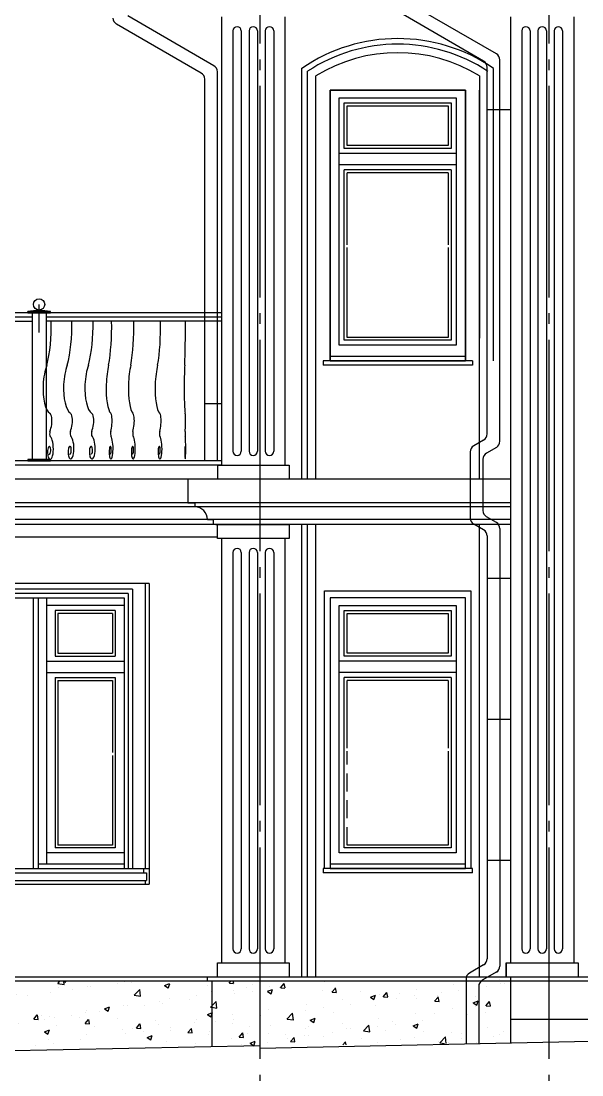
# Model space of a CAD drawing. Extents: x -133165 to 20117, y 15722 to 63536.
# Drawn here: x -127241 to -123260, y 47571 to 55044 of the extents above; entities that cross this region are included whole.
import ezdxf

# ---------------------------------------------------------------- set-up
doc = ezdxf.new("R2010")
doc.units = 0
doc.linetypes.add('GOST2_303_5', pattern=[24, 20, -1.5, 1, -1.5])
doc.linetypes.add('HIDDEN', pattern=[9.525, 6.35, -3.175])
doc.layers.get('0').update_dxf_attribs({"linetype": 'CONTINUOUS'})
for name, color, linetype in [('9', 7, 'CONTINUOUS'), ('AXIS', 7, 'GOST2_303_5'), ('BALUSTRADE', 60, 'CONTINUOUS'), ('DOORS', 32, 'CONTINUOUS'), ('FRIZ', 173, 'CONTINUOUS'), ('WALL', 5, 'CONTINUOUS')]:
    doc.layers.add(name, color=color, linetype=linetype)

# ---------------------------------------------------------------- blocks, each defined once
blk = doc.blocks.new('*X271')
at = {"linetype": 'CONTINUOUS', "ltscale": 10}
for p, q in [((-125762.6, 48221.5), (-125751.5, 48234.8)), ((-125762.1, 48221.5), (-125731.7, 48218.8)), ((-125731.3, 48219.7), (-125734.1, 48234.8)), ((-125594.9, 48215.2), (-125594.9, 48215.2)), ((-125474.7, 48201.2), (-125474.7, 48201.2)), ((-125398.2, 48189.7), (-125373.7, 48218.8)), ((-125366.9, 48187.8), (-125372.8, 48219.7)), ((-125085.4, 48231.8), (-125085.4, 48231.8)), ((-124174.9, 48212.4), (-124174.9, 48212.4)), ((-123938.2, 48200), (-123938.2, 48200)), ((-123838.3, 48217.2), (-123838.3, 48217.2)), ((-123811.1, 48216.8), (-123811.1, 48216.8)), ((-125731.3, 48168.7), (-125731.3, 48168.7)), ((-125725.8, 48147.5), (-125725.8, 48147.5)), ((-125642.9, 48194.3), (-125642.9, 48194.3)), ((-125598.6, 48164.2), (-125598.6, 48164.2)), ((-125491.6, 48164), (-125456, 48177.7)), ((-125491.3, 48163.8), (-125466, 48146.8)), ((-125466, 48146.7), (-125455.7, 48177.4)), ((-125406.2, 48189.5), (-125406.2, 48189.5)), ((-125397.7, 48189.6), (-125367.4, 48186.9)), ((-125371.7, 48182.8), (-125371.7, 48182.8)), ((-125100.5, 48171.4), (-125100.5, 48171.4)), ((-125033.9, 48157.8), (-125009.4, 48187)), ((-125033.4, 48157.7), (-125003, 48155.1)), ((-125002.5, 48155.9), (-125008.4, 48187.8)), ((-124829.4, 48159.9), (-124829.4, 48159.9)), ((-124761.5, 48123.3), (-124726, 48137)), ((-124735.9, 48106), (-124725.6, 48136.7)), ((-124699.6, 48138.5), (-124699.6, 48138.5)), ((-124669.5, 48125.9), (-124645, 48155.1)), ((-124669, 48125.8), (-124638.6, 48123.2)), ((-124638.2, 48124), (-124644.1, 48155.9)), ((-124558.2, 48148.5), (-124558.2, 48148.5)), ((-124451.5, 48132.5), (-124451.5, 48132.5)), ((-124435.7, 48176.6), (-124435.7, 48176.6)), ((-124287, 48137), (-124287, 48137)), ((-124259.1, 48157.8), (-124259.1, 48157.8)), ((-124134.6, 48166.3), (-124134.6, 48166.3)), ((-124015.8, 48125.6), (-124015.8, 48125.6)), ((-125886.9, 48060.3), (-125855.6, 48092.8)), ((-125850.1, 48044.5), (-125855.7, 48092.7)), ((-125217, 48070.2), (-125217, 48070.2)), ((-124956.2, 48106), (-124956.2, 48106)), ((-124899.5, 48073.5), (-124899.5, 48073.5)), ((-124761.2, 48123.1), (-124736, 48106.1)), ((-124727.1, 48064.6), (-124727.1, 48064.6)), ((-124578.6, 48115.7), (-124578.6, 48115.7)), ((-124430.9, 48115.5), (-124430.9, 48115.5)), ((-124305.1, 48094), (-124280.6, 48123.2)), ((-124304.6, 48094), (-124274.3, 48091.3)), ((-124273.8, 48092.2), (-124279.7, 48124)), ((-124031.5, 48082.6), (-123995.9, 48096.3)), ((-124031.2, 48082.5), (-124005.9, 48065.4)), ((-124012.9, 48054.8), (-124012.9, 48054.8)), ((-124005.9, 48065.3), (-123995.6, 48096)), ((-123940.8, 48062.1), (-123916.3, 48091.3)), ((-123940.3, 48062.1), (-123909.9, 48059.4)), ((-123924.5, 48075.8), (-123924.5, 48075.8)), ((-123909.4, 48060.3), (-123915.3, 48092.1)), ((-125886.9, 48050.4), (-125850, 48044.7)), ((-125886.7, 48012.3), (-125882.9, 48013.8)), ((-125886.7, 48001), (-125882.5, 48013.6)), ((-125737.5, 47999.6), (-125737.5, 47999.6)), ((-125539.9, 47989.2), (-125539.9, 47989.2)), ((-125480.9, 48032.1), (-125480.9, 48032.1)), ((-125353.1, 47967.5), (-125313.5, 48008.7)), ((-125307.9, 47960.4), (-125313.5, 48008.6)), ((-125219, 48031.4), (-125219, 48031.4)), ((-125091.9, 48048.2), (-125091.9, 48048.2)), ((-125023.4, 48013.8), (-125023.4, 48013.8)), ((-124441.9, 48007.5), (-124441.9, 48007.5)), ((-124309.1, 48003.9), (-124309.1, 48003.9)), ((-124181.1, 48043.3), (-124181.1, 48043.3)), ((-124071.9, 47999.7), (-124071.9, 47999.7)), ((-123944.7, 48016.4), (-123944.7, 48016.4)), ((-125859.4, 47947.1), (-125859.4, 47947.1)), ((-125741.8, 47934.7), (-125741.8, 47934.7)), ((-125732.3, 47963.9), (-125732.3, 47963.9)), ((-125615.9, 47912.1), (-125615.9, 47912.1)), ((-125470.7, 47923.3), (-125470.7, 47923.3)), ((-125353, 47967.6), (-125307.9, 47960.6)), ((-125319.6, 47962.9), (-125319.6, 47962.9)), ((-125223.2, 47901.1), (-125223.2, 47901.1)), ((-125199.5, 47911.8), (-125199.5, 47911.8)), ((-125188.4, 47959.5), (-125152.8, 47973.1)), ((-125188.1, 47959.3), (-125162.8, 47942.3)), ((-125162.7, 47942.2), (-125152.4, 47972.9)), ((-124962.4, 47936.9), (-124962.4, 47936.9)), ((-124901.7, 47902.2), (-124901.7, 47902.2)), ((-124810.9, 47883.4), (-124771.3, 47924.6)), ((-124765.7, 47876.3), (-124771.3, 47924.6)), ((-124712.3, 47915.4), (-124712.3, 47915.4)), ((-124705.8, 47969.4), (-124705.8, 47969.4)), ((-124605.4, 47953.1), (-124605.4, 47953.1)), ((-124585.1, 47932.1), (-124585.1, 47932.1)), ((-124458.3, 47918.8), (-124422.7, 47932.4)), ((-124458, 47918.6), (-124432.7, 47901.6)), ((-124432.7, 47901.5), (-124422.4, 47932.2)), ((-124392.7, 47957.4), (-124392.7, 47957.4)), ((-123930.7, 47906.7), (-123930.7, 47906.7)), ((-125743.6, 47830.5), (-125743.6, 47830.5)), ((-125692.1, 47839.4), (-125667.6, 47868.6)), ((-125691.6, 47839.4), (-125661.3, 47836.7)), ((-125660.8, 47837.6), (-125666.7, 47869.4)), ((-125634.7, 47866.5), (-125634.7, 47866.5)), ((-125487, 47863), (-125487, 47863)), ((-125363.5, 47855), (-125363.5, 47855)), ((-125352.7, 47831.1), (-125352.7, 47831.1)), ((-125327.7, 47807.5), (-125303.3, 47836.7)), ((-125296.4, 47805.7), (-125302.3, 47837.5)), ((-125225.5, 47847.8), (-125225.5, 47847.8)), ((-125197.9, 47851.4), (-125197.9, 47851.4)), ((-125092.4, 47843.6), (-125092.4, 47843.6)), ((-125033.1, 47873.1), (-125033.1, 47873.1)), ((-124928.3, 47900.3), (-124928.3, 47900.3)), ((-124821.2, 47832.1), (-124821.2, 47832.1)), ((-124810.9, 47883.6), (-124765.7, 47876.5)), ((-124657.1, 47888.9), (-124657.1, 47888.9)), ((-124448.1, 47838.4), (-124448.1, 47838.4)), ((-124385.9, 47877.4), (-124385.9, 47877.4)), ((-124268.7, 47799.3), (-124229.2, 47840.6)), ((-124223.8, 47794.3), (-124229.2, 47840.5)), ((-124187.3, 47874.1), (-124187.3, 47874.1)), ((-124114.7, 47866), (-124114.7, 47866)), ((-123885.9, 47841.4), (-123885.9, 47841.4)), ((-123843.6, 47854.5), (-123843.6, 47854.5)), ((-123818.9, 47877), (-123818.9, 47877)), ((-125673.5, 47788.8), (-125673.5, 47788.8)), ((-125615.2, 47795.6), (-125579.6, 47809.3)), ((-125614.9, 47795.5), (-125589.6, 47778.4)), ((-125589.6, 47778.3), (-125579.3, 47809)), ((-125494.2, 47800.5), (-125494.2, 47800.5)), ((-125327.3, 47807.5), (-125296.9, 47804.8)), ((-124956.5, 47783.8), (-124938.9, 47804.9)), ((-124934, 47784.2), (-124937.9, 47805.7)), ((-124711.9, 47800.3), (-124711.9, 47800.3)), ((-124550, 47820.7), (-124550, 47820.7)), ((-124278.8, 47809.2), (-124278.8, 47809.2)), ((-124268.7, 47799.5), (-124234.7, 47794.2)), ((-124205.5, 47799.3), (-124205.5, 47799.3)), ((-124115.1, 47826.2), (-124115.1, 47826.2)), ((-124078.3, 47816.1), (-124078.3, 47816.1)), ((-124007.6, 47797.7), (-124007.6, 47797.7))]:
    blk.add_line(p, q, dxfattribs=at)
blk = doc.blocks.new('*X272')
at = {"linetype": 'CONTINUOUS', "ltscale": 10}
for p, q in [((-129700.2, 48190.1), (-129675.7, 48219.3)), ((-129668.8, 48188.3), (-129674.7, 48220.1)), ((-129568.7, 48203.6), (-129533.2, 48217.2)), ((-129568.4, 48203.4), (-129543.2, 48186.4)), ((-129543.1, 48186.3), (-129532.8, 48217)), ((-129488.1, 48200.5), (-129488.1, 48200.5)), ((-129098.6, 48214.8), (-129098.6, 48214.8)), ((-128020.1, 48211), (-128020.1, 48211)), ((-127892.9, 48227.7), (-127892.9, 48227.7)), ((-127806.1, 48220.3), (-127806.1, 48220.3)), ((-126979.5, 48219.7), (-126965.1, 48234.8)), ((-126979.5, 48219.9), (-126934.3, 48212.9)), ((-126934.4, 48212.6), (-126936.9, 48234.8)), ((-126936, 48234.8), (-126926.1, 48228.2)), ((-126926.1, 48228.1), (-126923.9, 48234.8)), ((-126553.4, 48221.3), (-126553.4, 48221.3)), ((-126506.4, 48231.5), (-126506.4, 48231.5)), ((-126456.5, 48228.7), (-126456.5, 48228.7)), ((-126221.7, 48204.7), (-126186.1, 48218.3)), ((-126221.4, 48204.5), (-126196.1, 48187.5)), ((-126196, 48187.4), (-126185.7, 48218.1)), ((-126185.3, 48217.2), (-126185.3, 48217.2)), ((-125914.1, 48205.8), (-125914.1, 48205.8)), ((-129741, 48146.5), (-129741, 48146.5)), ((-129699.7, 48190), (-129669.3, 48187.4)), ((-129680.5, 48175.1), (-129680.5, 48175.1)), ((-129619.1, 48144.2), (-129619.1, 48144.2)), ((-129444.8, 48197.4), (-129444.8, 48197.4)), ((-129362.5, 48176.7), (-129362.5, 48176.7)), ((-129335.8, 48158.2), (-129311.3, 48187.4)), ((-129335.3, 48158.1), (-129304.9, 48155.5)), ((-129304.5, 48156.4), (-129310.4, 48188.2)), ((-128971.4, 48126.3), (-128946.9, 48155.5)), ((-128970.9, 48126.3), (-128940.6, 48123.6)), ((-128940.1, 48124.5), (-128946, 48156.3)), ((-128838.7, 48162.9), (-128803.1, 48176.5)), ((-128838.4, 48162.7), (-128813.1, 48145.7)), ((-128813.1, 48145.6), (-128802.8, 48176.3)), ((-128660.5, 48126.6), (-128660.5, 48126.6)), ((-128533.3, 48143.4), (-128533.3, 48143.4)), ((-128340.9, 48168.7), (-128340.9, 48168.7)), ((-128323.6, 48152), (-128323.6, 48152)), ((-128108.6, 48122.2), (-128073.1, 48135.9)), ((-128083, 48104.9), (-128072.7, 48135.6)), ((-128062.7, 48187.8), (-128062.7, 48187.8)), ((-127984.5, 48148.5), (-127984.5, 48148.5)), ((-127688.2, 48199.4), (-127688.2, 48199.4)), ((-127270.2, 48138.7), (-127270.2, 48138.7)), ((-127193.8, 48137), (-127193.8, 48137)), ((-127031, 48157.6), (-127031, 48157.6)), ((-126974, 48189.5), (-126974, 48189.5)), ((-126872.9, 48179.2), (-126872.9, 48179.2)), ((-126767.2, 48195.7), (-126767.2, 48195.7)), ((-126745.8, 48196), (-126745.8, 48196)), ((-126437.4, 48135.7), (-126397.8, 48176.9)), ((-126437.3, 48135.8), (-126392.2, 48128.8)), ((-126392.2, 48128.6), (-126397.8, 48176.8)), ((-125992.1, 48133), (-125992.1, 48133)), ((-125891.2, 48164.3), (-125891.2, 48164.3)), ((-129623, 48061.2), (-129583.4, 48102.5)), ((-129622.9, 48061.4), (-129577.8, 48054.4)), ((-129577.8, 48054.1), (-129583.4, 48102.4)), ((-129538.4, 48095.1), (-129538.4, 48095.1)), ((-129267.2, 48083.7), (-129267.2, 48083.7)), ((-129173.7, 48059.1), (-129173.7, 48059.1)), ((-128996, 48072.2), (-128996, 48072.2)), ((-128981.3, 48084.4), (-128981.3, 48084.4)), ((-128844, 48081.4), (-128844, 48081.4)), ((-128724.8, 48060.8), (-128724.8, 48060.8)), ((-128607.1, 48094.5), (-128582.6, 48123.6)), ((-128606.6, 48094.4), (-128576.2, 48091.7)), ((-128587.4, 48113.9), (-128587.4, 48113.9)), ((-128575.7, 48092.6), (-128581.6, 48124.5)), ((-128280.7, 48097.7), (-128280.7, 48097.7)), ((-128242.7, 48062.6), (-128218.2, 48091.8)), ((-128242.2, 48062.5), (-128211.8, 48059.8)), ((-128211.4, 48060.7), (-128217.2, 48092.6)), ((-128108.3, 48122), (-128083, 48105)), ((-127878.3, 48030.7), (-127853.8, 48059.9)), ((-127847, 48028.9), (-127852.9, 48060.7)), ((-127834.2, 48052.7), (-127834.2, 48052.7)), ((-127812.3, 48051.2), (-127812.3, 48051.2)), ((-127566.5, 48087.8), (-127566.5, 48087.8)), ((-127548.5, 48089.3), (-127548.5, 48089.3)), ((-127513.3, 48094.9), (-127513.3, 48094.9)), ((-127386.2, 48111.6), (-127386.2, 48111.6)), ((-127378.6, 48081.5), (-127343, 48095.2)), ((-127378.3, 48081.4), (-127353, 48064.3)), ((-127352.9, 48064.2), (-127342.6, 48094.9)), ((-127287.6, 48125.1), (-127287.6, 48125.1)), ((-126648.5, 48040.8), (-126612.9, 48054.5)), ((-126622.9, 48023.6), (-126612.6, 48054.3)), ((-126512.5, 48062.3), (-126512.5, 48062.3)), ((-126483.7, 48062.6), (-126483.7, 48062.6)), ((-126366.2, 48063.2), (-126366.2, 48063.2)), ((-126256, 48094.9), (-126256, 48094.9)), ((-126239, 48079.9), (-126239, 48079.9)), ((-126187.4, 48113.5), (-126187.4, 48113.5)), ((-126046.6, 48105.2), (-126046.6, 48105.2)), ((-125895.2, 48051.6), (-125887.4, 48059.8)), ((-125895.2, 48051.7), (-125887.4, 48050.5)), ((-129702.4, 48038.3), (-129702.4, 48038.3)), ((-129621.7, 48000.1), (-129621.7, 48000.1)), ((-129431.3, 48026.9), (-129431.3, 48026.9)), ((-129368.7, 48007.6), (-129368.7, 48007.6)), ((-129300.9, 48042.3), (-129300.9, 48042.3)), ((-129265.5, 47999), (-129229.9, 48012.7)), ((-129265.2, 47998.9), (-129239.9, 47981.8)), ((-129239.9, 47981.8), (-129229.6, 48012.5)), ((-129160.1, 48015.4), (-129160.1, 48015.4)), ((-129104.8, 48045.7), (-129104.8, 48045.7)), ((-129080.8, 47977.1), (-129041.2, 48018.4)), ((-129080.8, 47977.3), (-129035.6, 47970.3)), ((-129035.6, 47970.1), (-129041.3, 48018.3)), ((-128888.9, 48004), (-128888.9, 48004)), ((-128873.2, 47996), (-128873.2, 47996)), ((-128617.7, 47992.5), (-128617.7, 47992.5)), ((-128577, 48046.8), (-128577, 48046.8)), ((-128453.6, 48049.3), (-128453.6, 48049.3)), ((-128346.5, 47981.1), (-128346.5, 47981.1)), ((-128329.7, 47982.9), (-128329.7, 47982.9)), ((-128182.5, 48037.8), (-128182.5, 48037.8)), ((-128159, 47986.1), (-128159, 47986.1)), ((-128153.7, 48010.6), (-128153.7, 48010.6)), ((-128068.9, 48018.7), (-128068.9, 48018.7)), ((-128026.6, 48027.3), (-128026.6, 48027.3)), ((-127911.3, 48026.4), (-127911.3, 48026.4)), ((-127877.8, 48030.6), (-127847.5, 48028)), ((-127862.7, 48037), (-127862.7, 48037)), ((-127640.1, 48014.9), (-127640.1, 48014.9)), ((-127514, 47998.8), (-127489.5, 48028)), ((-127513.5, 47998.7), (-127483.1, 47996.1)), ((-127482.6, 47997), (-127488.5, 48028.8)), ((-127368.9, 48003.5), (-127368.9, 48003.5)), ((-127149.6, 47966.9), (-127125.1, 47996.1)), ((-127118.3, 47965.1), (-127124.1, 47996.9)), ((-127097.7, 47992), (-127097.7, 47992)), ((-127037.2, 47988.5), (-127037.2, 47988.5)), ((-127006.6, 47978.9), (-127006.6, 47978.9)), ((-126879.4, 47995.6), (-126879.4, 47995.6)), ((-126826.6, 47980.6), (-126826.6, 47980.6)), ((-126780, 48011.8), (-126780, 48011.8)), ((-126773.4, 48026.6), (-126773.4, 48026.6)), ((-126687, 48020.9), (-126687, 48020.9)), ((-126648.2, 48040.7), (-126622.9, 48023.6)), ((-125918.4, 48000.2), (-125887.4, 48012.1)), ((-125918.1, 48000), (-125892.9, 47982.9)), ((-125892.8, 47982.9), (-125887.4, 47999.1)), ((-129625.3, 47975), (-129625.3, 47975)), ((-129169.5, 47945.1), (-129169.5, 47945.1)), ((-128850.2, 47912.3), (-128850.2, 47912.3)), ((-128794.1, 47926.3), (-128794.1, 47926.3)), ((-128667, 47943), (-128667, 47943)), ((-128593.6, 47944.8), (-128593.6, 47944.8)), ((-128538.7, 47893.1), (-128499.1, 47934.3)), ((-128535.5, 47958.4), (-128499.9, 47972)), ((-128535.1, 47958.2), (-128509.9, 47941.1)), ((-128509.8, 47941.1), (-128499.5, 47971.8)), ((-128493.5, 47886), (-128499.1, 47934.2)), ((-128474.6, 47968.4), (-128474.6, 47968.4)), ((-128455.3, 47935.3), (-128455.3, 47935.3)), ((-128075.4, 47969.6), (-128075.4, 47969.6)), ((-127805.4, 47917.7), (-127769.8, 47931.3)), ((-127805.1, 47917.5), (-127779.8, 47900.5)), ((-127804.2, 47958.1), (-127804.2, 47958.1)), ((-127779.8, 47900.4), (-127769.5, 47931.1)), ((-127554.6, 47920.2), (-127554.6, 47920.2)), ((-127533, 47946.7), (-127533, 47946.7)), ((-127519.8, 47911.3), (-127519.8, 47911.3)), ((-127372.5, 47910.1), (-127372.5, 47910.1)), ((-127327.4, 47936.6), (-127327.4, 47936.6)), ((-127293.8, 47956), (-127293.8, 47956)), ((-127261.8, 47935.2), (-127261.8, 47935.2)), ((-127149.1, 47966.9), (-127118.7, 47964.2)), ((-127076.2, 47960.9), (-127076.2, 47960.9)), ((-126990.6, 47923.8), (-126990.6, 47923.8)), ((-126785.2, 47935.1), (-126760.7, 47964.2)), ((-126784.7, 47935), (-126754.4, 47932.3)), ((-126753.9, 47933.2), (-126759.8, 47965.1)), ((-126719.4, 47912.3), (-126719.4, 47912.3)), ((-126555.4, 47969.1), (-126555.4, 47969.1)), ((-126420.9, 47903.2), (-126396.4, 47932.4)), ((-126420.4, 47903.1), (-126390, 47900.5)), ((-126389.5, 47901.3), (-126395.4, 47933.2)), ((-126284.2, 47957.6), (-126284.2, 47957.6)), ((-126262.1, 47925.8), (-126262.1, 47925.8)), ((-126180.3, 47904.9), (-126180.3, 47904.9)), ((-126025.2, 47869.5), (-126031, 47901.3)), ((-126013, 47946.2), (-126013, 47946.2)), ((-125998.3, 47963.8), (-125998.3, 47963.8)), ((-129762, 47843.4), (-129762, 47843.4)), ((-129692.3, 47835.2), (-129656.8, 47848.9)), ((-129692, 47835), (-129666.8, 47818)), ((-129666.7, 47817.9), (-129656.4, 47848.6)), ((-129639.4, 47836.9), (-129639.4, 47836.9)), ((-129629.7, 47808), (-129605.2, 47837.2)), ((-129598.4, 47806.1), (-129604.2, 47838)), ((-129465.8, 47894.3), (-129465.8, 47894.3)), ((-129434.5, 47842), (-129434.5, 47842)), ((-129374.9, 47838.5), (-129374.9, 47838.5)), ((-129307.3, 47858.7), (-129307.3, 47858.7)), ((-129115, 47884), (-129115, 47884)), ((-129111, 47876.5), (-129111, 47876.5)), ((-129047.8, 47833.6), (-129047.8, 47833.6)), ((-128751.5, 47884.4), (-128751.5, 47884.4)), ((-128538.6, 47893.2), (-128493.5, 47886.2)), ((-128160.2, 47827), (-128160.2, 47827)), ((-128075.1, 47849.6), (-128075.1, 47849.6)), ((-127996.5, 47809), (-127956.9, 47850.2)), ((-127967.8, 47852.3), (-127967.8, 47852.3)), ((-127951.3, 47801.9), (-127956.9, 47850.1)), ((-127818.5, 47882.1), (-127818.5, 47882.1)), ((-127668.7, 47859.2), (-127668.7, 47859.2)), ((-127647, 47894.5), (-127647, 47894.5)), ((-127075.3, 47877), (-127039.8, 47890.6)), ((-127075, 47876.8), (-127049.8, 47859.8)), ((-127049.7, 47859.7), (-127039.4, 47890.4)), ((-126779.6, 47857.5), (-126779.6, 47857.5)), ((-126518.7, 47893.2), (-126518.7, 47893.2)), ((-126499.8, 47862.8), (-126499.8, 47862.8)), ((-126448.3, 47900.9), (-126448.3, 47900.9)), ((-126372.6, 47879.5), (-126372.6, 47879.5)), ((-126345.3, 47836.3), (-126309.7, 47850)), ((-126345, 47836.1), (-126319.7, 47819.1)), ((-126319.6, 47819), (-126309.3, 47849.7)), ((-126177.1, 47889.4), (-126177.1, 47889.4)), ((-126056.5, 47871.3), (-126032, 47900.5)), ((-126056, 47871.2), (-126025.6, 47868.6)), ((-125912.2, 47861.2), (-125912.2, 47861.2)), ((-125905.9, 47877.9), (-125905.9, 47877.9)), ((-129755.3, 47799.7), (-129755.3, 47799.7)), ((-129631.4, 47805.9), (-129631.4, 47805.9)), ((-129629.2, 47807.9), (-129598.8, 47805.2)), ((-129368.3, 47825.4), (-129368.3, 47825.4)), ((-129344, 47782.7), (-129344, 47782.7)), ((-129265.3, 47776.1), (-129240.8, 47805.3)), ((-129264.8, 47776), (-129234.5, 47773.4)), ((-129234, 47774.3), (-129239.9, 47806.1)), ((-129097.1, 47814), (-129097.1, 47814)), ((-128962.3, 47794.5), (-128926.7, 47808.2)), ((-128962, 47794.3), (-128936.7, 47777.3)), ((-128936.7, 47777.2), (-128926.4, 47807.9)), ((-128901, 47744.2), (-128876.5, 47773.4)), ((-128869.6, 47742.4), (-128875.5, 47774.2)), ((-128825.9, 47802.5), (-128825.9, 47802.5)), ((-128608.2, 47768), (-128608.2, 47768)), ((-128599.8, 47775.7), (-128599.8, 47775.7)), ((-128554.7, 47791.1), (-128554.7, 47791.1)), ((-128335.9, 47813.8), (-128335.9, 47813.8)), ((-128287.4, 47810.2), (-128287.4, 47810.2)), ((-128283.5, 47779.6), (-128283.5, 47779.6)), ((-128261.2, 47757.5), (-128261.2, 47757.5)), ((-128232.2, 47753.8), (-128196.7, 47767.5)), ((-128231.9, 47753.7), (-128206.6, 47736.6)), ((-128206.6, 47736.5), (-128196.3, 47767.2)), ((-128012.4, 47768.2), (-128012.4, 47768.2)), ((-127996.5, 47809.1), (-127951.3, 47802.1)), ((-127965, 47808.3), (-127965, 47808.3)), ((-127741.2, 47756.7), (-127741.2, 47756.7)), ((-127440.4, 47739.4), (-127414.8, 47766.1)), ((-127411.8, 47740), (-127414.8, 47766)), ((-127300, 47786.9), (-127300, 47786.9)), ((-127140.2, 47778.5), (-127140.2, 47778.5)), ((-127043.4, 47819.4), (-127043.4, 47819.4)), ((-127013, 47795.2), (-127013, 47795.2)), ((-126820.6, 47820.6), (-126820.6, 47820.6)), ((-126504.7, 47759.5), (-126504.7, 47759.5)), ((-126208.4, 47810.4), (-126208.4, 47810.4)), ((-126004.5, 47794.7), (-126004.5, 47794.7)), ((-129640.3, 47731.9), (-129640.3, 47731.9)), ((-129117.2, 47707.4), (-129117.2, 47707.4)), ((-128927.8, 47725.9), (-128927.8, 47725.9)), ((-128900.4, 47744.1), (-128870.1, 47741.5)), ((-128856.4, 47743.2), (-128856.4, 47743.2)), ((-128800.6, 47742.7), (-128800.6, 47742.7)), ((-128532.2, 47717.5), (-128512.1, 47741.5)), ((-128506.7, 47718), (-128511.1, 47742.3)), ((-127560.8, 47751.1), (-127560.8, 47751.1)), ((-127470, 47745.2), (-127470, 47745.2))]:
    blk.add_line(p, q, dxfattribs=at)
blk = doc.blocks.new('*X276')
at = {"linetype": 'CONTINUOUS', "ltscale": 10}
blk.add_line((-123843.1, 48244.8), (-123843.1, 48244.8), dxfattribs=at)
blk = doc.blocks.new('A$C5A567AD7')
at = {"layer": 'WALL', "color": 251, "ltscale": 100, "const_width": 10}
blk.add_lwpolyline([(89.3, 0, -0.185604), (4.2, -271.8, 0.164154), (-62.6, -391.3, 0.401799), (62.1, -567.2, -0.487781), (98, -636.6, -0.054114), (64.8, -679.6, 0.566041), (70, -710.3, -0.405124), (126.7, -803.9, -0.498628), (38.7, -842.2, -0.46591), (30.4, -780.5, -0.316922), (68.1, -775.9, -0.956284), (45.2, -817.3)], format="xyb", dxfattribs=at)

msp = doc.modelspace()

# ---------------------------------------------------------------- linework, layer by layer
at = {"ltscale": 10}
for p, q in [((-123867.4, 54812.1), (-124478, 55164.7)), ((-125872.4, 54727.5), (-126483, 55080)), ((-125872.4, 54727.5), (-126483, 55080)), ((-123957.4, 54760.1), (-124558, 55106.9)), ((-125962.4, 54675.5), (-126563, 55022.3)), ((-125962.4, 54675.5), (-126563, 55022.3)), ((-125817.4, 55074.3), (-125817.4, 51894.8)), ((-125367.4, 55074.3), (-125367.4, 51894.8)), ((-123767.4, 55074.3), (-123767.4, 48364.8)), ((-123317.4, 55074.3), (-123317.4, 48364.8)), ((-125737.4, 54974.3), (-125737.4, 51993.8)), ((-125677.4, 54974.3), (-125677.4, 51993.8)), ((-125622.4, 54974.3), (-125622.4, 51993.8)), ((-125562.4, 54974.3), (-125562.4, 51993.8)), ((-125507.4, 54974.3), (-125507.4, 51993.8)), ((-125447.4, 54974.3), (-125447.4, 51993.8)), ((-123687.4, 54974.3), (-123687.4, 48464.8)), ((-123627.4, 54974.3), (-123627.4, 48464.8)), ((-123572.4, 54974.3), (-123572.4, 48464.8)), ((-123512.4, 54974.3), (-123512.4, 48464.8)), ((-123457.4, 54974.3), (-123457.4, 48464.8)), ((-123397.4, 54974.3), (-123397.4, 48464.8)), ((-123932.4, 52116.1), (-123932.4, 54716.8)), ((-123842.4, 52064.2), (-123842.4, 54768.8)), ((-125937.4, 51924.5), (-125937.4, 54632.2)), ((-125847.4, 51924.5), (-125847.4, 54684.2)), ((-123932.4, 54416.5), (-123767.4, 54416.5)), ((-127115.4, 52994.8), (-127192.4, 52984.8)), ((-127032.4, 52984.8), (-127192.4, 52984.8)), ((-127192.4, 52974.8), (-127192.4, 52984.8)), ((-127112.4, 52834.8), (-127112.4, 53034.8)), ((-127032.4, 52984.8), (-127112.4, 52994.8)), ((-127032.4, 52974.8), (-127032.4, 52984.8)), ((-125817.4, 52974.8), (-129452.4, 52974.8)), ((-127162.4, 52944.8), (-128304.4, 52944.8)), ((-127162.4, 52914.8), (-128304.4, 52914.8)), ((-127032.4, 52974.8), (-127192.4, 52974.8)), ((-127162.4, 52974.8), (-127162.4, 51934.5)), ((-127062.4, 52974.8), (-127062.4, 51934.5)), ((-125817.4, 52974.8), (-127062.4, 52974.8)), ((-125817.4, 52944.8), (-127062.4, 52944.8)), ((-125817.4, 52916.2), (-127062.4, 52916.2)), ((-125937.4, 52331.8), (-125817.4, 52331.8)), ((-123957.4, 52072.8), (-124027.4, 52032.4)), ((-123867.4, 52020.9), (-123937.4, 51980.4)), ((-124052.4, 51989.1), (-124052.4, 51520.4)), ((-123962.4, 51937.1), (-123962.4, 51572.4)), ((-125847.4, 51894.8), (-125847.4, 51794.8)), ((-125847.4, 51894.8), (-125337.4, 51894.8)), ((-125337.4, 51894.8), (-125337.4, 51794.8)), ((-126057.4, 51794.8), (-129937.4, 51794.8)), ((-123767.4, 51794.8), (-126057.4, 51794.8)), ((-126057.4, 51794.8), (-126057.4, 51628.8)), ((-125987.4, 51628.8), (-129887.4, 51628.8)), ((-123767.4, 51598.8), (-129887.4, 51598.8)), ((-126057.4, 51628.8), (-126007.4, 51628.8)), ((-126007.4, 51628.8), (-126007.4, 51598.8)), ((-126007.4, 51598.8), (-126007.4, 51598.8)), ((-123767.4, 51628.8), (-125987.4, 51628.8)), ((-123767.4, 51508.8), (-129797.5, 51508.8)), ((-125917.4, 51508.8), (-125877.4, 51508.8)), ((-125877.4, 51508.8), (-125877.4, 51474.8)), ((-123867.4, 51488.7), (-123937.4, 51529.1)), ((-125877.4, 51474.8), (-129757.4, 51474.8)), ((-123767.4, 51474.8), (-125877.4, 51474.8)), ((-125857.4, 51474.8), (-125837.4, 51474.8)), ((-123957.4, 51436.7), (-124027.4, 51477.1)), ((-123842.4, 51445.4), (-123842.4, 48342.7)), ((-125847.4, 51384.8), (-129028.7, 51384.8)), ((-125817.4, 51374.8), (-125817.4, 48364.8)), ((-125367.4, 51374.8), (-125367.4, 48364.8)), ((-123932.4, 51393.4), (-123932.4, 48394.7)), ((-125737.4, 51274.8), (-125737.4, 48464.8)), ((-125677.4, 51274.8), (-125677.4, 48464.8)), ((-125622.4, 51274.8), (-125622.4, 48464.8)), ((-125562.4, 51274.8), (-125562.4, 48464.8)), ((-125507.4, 51274.8), (-125507.4, 48464.8)), ((-125447.4, 51274.8), (-125447.4, 48464.8)), ((-123932.4, 51093.1), (-123767.4, 51093.1)), ((-127155.4, 50954.8), (-127155.4, 49034.8)), ((-127118.7, 50954.8), (-127118.7, 49034.8)), ((-123932.4, 50093.1), (-123767.4, 50093.1)), ((-129081.4, 49034.8), (-126330.4, 49034.8)), ((-129081.4, 49034.8), (-126330.4, 49034.8)), ((-126370.4, 49034.8), (-126370.4, 49004.8)), ((-126330.4, 49034.8), (-126330.4, 48924.8)), ((-124037.4, 49034.8), (-125097.2, 49034.8)), ((-125097.2, 49034.8), (-125097.2, 49004.9)), ((-123932.4, 49093.1), (-123767.4, 49093.1)), ((-129081.4, 49004.8), (-126350.4, 49004.8)), ((-129071.4, 48949.8), (-126350.4, 48949.8)), ((-126360.4, 48949.8), (-126360.4, 48924.8)), ((-126350.4, 49004.8), (-126350.4, 48949.8)), ((-124037.4, 49004.9), (-125097.2, 49004.9)), ((-124097.4, 49004.9), (-125087.4, 49004.9)), ((-129071.4, 48924.8), (-126330.4, 48924.8)), ((-123957.4, 48351.8), (-124057.4, 48293.8)), ((-123797.4, 48364.8), (-123797.4, 48264.8)), ((-123287.4, 48364.8), (-123287.4, 48264.8)), ((-123863.6, 48301.8), (-123967.4, 48241.9)), ((-122717.4, 48264.8), (-132827.4, 48264.8)), ((-122717.4, 48234.8), (-129797.4, 48234.8)), ((-125917.4, 48234.8), (-125917.4, 48264.8)), ((-125887.4, 48234.8), (-125887.4, 47770.5)), ((-124082.4, 48250.5), (-124082.4, 47788.5)), ((-123287.4, 48264.8), (-123797.4, 48264.8)), ((-123767.4, 48264.8), (-123767.4, 47795.2)), ((-123992.4, 48198.6), (-123992.4, 47790.4)), ((-119031.7, 47964.8), (-123767.4, 47964.8)), ((-120249.1, 47964.8), (-123767.4, 47964.8))]:
    msp.add_line(p, q, dxfattribs=at)
for points in [[(-127032.4, 52984.8), (-127192.4, 52984.8), (-127192.4, 52974.8), (-127032.4, 52974.8)], [(-127032.4, 51934.5), (-127192.4, 51934.5), (-127192.4, 51924.5), (-127032.4, 51924.5)], [(-125847.4, 51474.8), (-125337.4, 51474.8), (-125337.4, 51374.8), (-125847.4, 51374.8)], [(-125087.4, 51004.8), (-124047.4, 51004.8), (-124047.4, 49034.8), (-125087.4, 49034.8)], [(-125847.4, 48364.8), (-125337.4, 48364.8), (-125337.4, 48264.8), (-125847.4, 48264.8)], [(-123797.4, 48364.8), (-123287.4, 48364.8), (-123287.4, 48264.8), (-123797.4, 48264.8)]]:
    msp.add_lwpolyline(points, close=True, dxfattribs=at)
msp.add_lwpolyline([(-124037.4, 49004.9), (-124037.4, 49034.8)], dxfattribs=at)
msp.add_circle((-127112.4, 53034.8), 40, dxfattribs=at)
for centre, radius, start, end in [((-126538, 55065.6), 50, 180, 240), ((-125707.4, 54974.3), 30, 0, 180), ((-125592.4, 54974.3), 30, 0, 180), ((-125477.4, 54974.3), 30, 0, 180), ((-123657.4, 54974.3), 30, 0, 180), ((-123542.4, 54974.3), 30, 0, 180), ((-123427.4, 54974.3), 30, 0, 180), ((-123892.4, 54768.8), 50, 0, 60), ((-125897.4, 54684.2), 50, 0, 60), ((-123982.4, 54716.8), 50, 0, 60), ((-125987.4, 54632.2), 50, 0, 60), ((-123982.4, 52116.1), 50, 300, 0), ((-124002.4, 51989.1), 50, 120, 180), ((-123892.4, 52064.2), 50, 300, 0), ((-125707.4, 51993.8), 30, 180, 0), ((-125592.4, 51993.8), 30, 180, 0), ((-125477.4, 51993.8), 30, 180, 0), ((-123912.4, 51937.1), 50, 120, 180), ((-126007.4, 51508.8), 90, 0, 90), ((-123912.4, 51572.4), 50, 180, 240), ((-124002.4, 51520.4), 50, 180, 240), ((-123892.4, 51445.4), 50, 0, 60), ((-123982.4, 51393.4), 50, 0, 60), ((-125707.4, 51274.8), 30, 0, 180), ((-125592.4, 51274.8), 30, 0, 180), ((-125477.4, 51274.8), 30, 0, 180), ((-125707.4, 48464.8), 30, 180, 0), ((-125592.4, 48464.8), 30, 180, 0), ((-125477.4, 48464.8), 30, 180, 0), ((-123657.4, 48464.8), 30, 180, 0), ((-123542.4, 48464.8), 30, 180, 0), ((-123427.4, 48464.8), 30, 180, 0), ((-123982.4, 48394.7), 50, 300, 360), ((-124032.4, 48250.5), 50, 120, 180), ((-123892.4, 48342.7), 50, 300, 360), ((-123942.4, 48198.6), 50, 120, 180)]:
    msp.add_arc(centre, radius, start, end, dxfattribs=at)
at = {"layer": '9', "ltscale": 50}
for p, q in [((-125817.4, 51924.5), (-129677.4, 51924.5)), ((-125817.4, 51894.5), (-129677.4, 51894.5))]:
    msp.add_line(p, q, dxfattribs=at)
at = {"layer": 'AXIS', "color": 147, "ltscale": 75}
for p, q in [((-125542.4, 44084.3), (-125542.4, 59309.6)), ((-123492.4, 44084.3), (-123492.4, 58514.8))]:
    msp.add_line(p, q, dxfattribs=at)
at = {"layer": 'BALUSTRADE', "color": 252, "linetype": 'HIDDEN', "ltscale": 20}
msp.add_lwpolyline([(-124926.4, 49200.9), (-124926.4, 49867.3)], dxfattribs=at)
at = {"layer": 'DOORS', "ltscale": 100}
for p, q in [((-124152.4, 54104.8), (-124982.4, 54104.8)), ((-124188.4, 54140.8), (-124946.4, 54140.8)), ((-124208.4, 54160.8), (-124926.4, 54160.8)), ((-124152.4, 54024.8), (-124982.4, 54024.8)), ((-124188.4, 53988.8), (-124946.4, 53988.8)), ((-124208.4, 53968.8), (-124926.4, 53968.8)), ((-124188.9, 53457.3), (-124188.4, 53457.3)), ((-124188.3, 52780.8), (-124946.3, 52780.8)), ((-124208.3, 52800.8), (-124926.3, 52800.8)), ((-124152.3, 52744.8), (-124982.3, 52744.8)), ((-124087.4, 52664.8), (-125047.4, 52664.8)), ((-127061, 50954.8), (-127061, 49064.8)), ((-126509.2, 50899.8), (-127061, 50899.8)), ((-126571.7, 50863.8), (-126998.6, 50863.8)), ((-126998.6, 50863.8), (-126998.6, 50540.8)), ((-126591.7, 50843.8), (-126978.6, 50843.8)), ((-126978.6, 50843.8), (-126978.6, 50560.8)), ((-126591.7, 50843.8), (-126591.7, 50560.8)), ((-126571.7, 50863.8), (-126571.7, 50540.8)), ((-126998.6, 50540.8), (-126571.7, 50540.8)), ((-126978.6, 50560.8), (-126591.7, 50560.8)), ((-124188.4, 50540.8), (-124946.4, 50540.8)), ((-124208.4, 50560.8), (-124926.4, 50560.8)), ((-127061, 50504.8), (-126509.2, 50504.8)), ((-124152.4, 50504.8), (-124982.4, 50504.8)), ((-127061, 50424.8), (-126509.2, 50424.8)), ((-126998.6, 50388.8), (-126998.6, 49180.8)), ((-126998.6, 50388.8), (-126571.7, 50388.8)), ((-126978.6, 50368.8), (-126978.6, 49857.3)), ((-126978.6, 50368.8), (-126978.6, 49200.8)), ((-126978.6, 50368.8), (-126591.7, 50368.8)), ((-126591.7, 50368.8), (-126591.7, 49857.3)), ((-126571.7, 50388.8), (-126571.7, 49180.8)), ((-124152.4, 50424.8), (-124982.4, 50424.8)), ((-124188.4, 50388.8), (-124946.4, 50388.8)), ((-124208.4, 50368.8), (-124926.4, 50368.8)), ((-124188.9, 49887.3), (-124188.4, 49887.3)), ((-126591.7, 49837.3), (-126591.7, 49200.8)), ((-126571.7, 49180.8), (-126998.6, 49180.8)), ((-126591.7, 49200.8), (-126978.6, 49200.8)), ((-124188.4, 49180.9), (-124946.4, 49180.9)), ((-124208.4, 49200.9), (-124926.4, 49200.9)), ((-126509.2, 49144.8), (-127061, 49144.8)), ((-124152.4, 49144.9), (-124982.4, 49144.9)), ((-126509.2, 49064.8), (-127118.7, 49064.8)), ((-124087.4, 49064.9), (-125047.4, 49064.9))]:
    msp.add_line(p, q, dxfattribs=at)
for points in [[(-124982.3, 52744.8), (-124982.4, 54499.8), (-124152.4, 54499.8), (-124152.3, 52744.8)], [(-124946.4, 54140.8), (-124946.4, 54463.8), (-124188.4, 54463.8), (-124188.4, 54140.8)], [(-124926.4, 54160.8), (-124926.4, 54443.8), (-124208.4, 54443.8), (-124208.4, 54160.8)], [(-124946.3, 52780.8), (-124946.4, 53988.8)], [(-124926.4, 53457.3), (-124926.4, 53968.8)], [(-124208.4, 53968.8), (-124208.4, 53457.3)], [(-124188.4, 53988.8), (-124188.3, 52780.8)], [(-124926.3, 52800.8), (-124926.4, 53437.3)], [(-124208.4, 53437.3), (-124208.3, 52800.8)], [(-124982.4, 49144.9), (-124982.4, 50899.8), (-124152.4, 50899.8), (-124152.4, 49144.9)], [(-124946.4, 50540.8), (-124946.4, 50863.8), (-124188.4, 50863.8), (-124188.4, 50540.8)], [(-124926.4, 50560.8), (-124926.4, 50843.8), (-124208.4, 50843.8), (-124208.4, 50560.8)], [(-124946.4, 49180.9), (-124946.4, 50388.8)], [(-124926.4, 49887.3), (-124926.4, 50368.8)], [(-124208.4, 50368.8), (-124208.4, 49887.3)], [(-124188.4, 50388.8), (-124188.4, 49180.9)], [(-124208.4, 49867.3), (-124208.4, 49200.9)]]:
    msp.add_lwpolyline(points, dxfattribs=at)
at = {"layer": 'FRIZ', "ltscale": 50}
for p, q in [((-123887.4, 52634.8), (-123887.3, 54708.8)), ((-125247.4, 51794.8), (-125247.4, 54554.8)), ((-125147.4, 51794.8), (-125147.4, 54554.8)), ((-123987.4, 51794.8), (-123987.4, 54554.8)), ((-124037.4, 52634.8), (-125097.4, 52634.8)), ((-125097.4, 52634.8), (-125097.4, 52604.8)), ((-124037.4, 52634.8), (-124037.4, 52604.8)), ((-124097.3, 52604.8), (-125097.4, 52604.8)), ((-124037.4, 52604.8), (-125097.4, 52604.8)), ((-125247.4, 48264.8), (-125247.4, 51474.8)), ((-125147.4, 48264.8), (-125147.4, 51474.8)), ((-123987.4, 48264.8), (-123987.4, 51474.8)), ((-126330.4, 51054.8), (-128968.9, 51054.8)), ((-126360.4, 51054.8), (-126360.4, 49034.8)), ((-126330.4, 51054.8), (-126330.4, 49034.8)), ((-126449.7, 51014.8), (-128968.9, 51014.8)), ((-126479.5, 50984.8), (-128948.9, 50984.8)), ((-126479.5, 50984.8), (-126479.5, 49034.8)), ((-126449.7, 51014.8), (-126449.7, 49034.8)), ((-128705.6, 50954.8), (-126509.2, 50954.8)), ((-126509.2, 50954.8), (-126509.2, 49034.8)), ((-126509.2, 50909.8), (-126509.2, 49119.8))]:
    msp.add_line(p, q, dxfattribs=at)
for points in [[(-125247.4, 52634.8), (-125247.4, 54708.9)], [(-125207.4, 51794.8), (-125207.4, 54687.6)], [(-125147.4, 52794.8), (-125147.4, 54654.8)], [(-123987.4, 54654.8), (-123987.4, 52794.8)], [(-125047.4, 52634.8), (-125047.4, 54554.8), (-124087.4, 54554.8), (-124087.4, 52634.8)], [(-125207.4, 48264.8), (-125207.4, 51474.8)]]:
    msp.add_lwpolyline(points, dxfattribs=at)
for points in [[(-124087.4, 52634.8), (-124087.4, 54554.8), (-125047.4, 54554.8), (-125047.4, 52634.8)], [(-124087.4, 49034.8), (-124087.4, 50954.8), (-125047.4, 50954.8), (-125047.4, 49034.8)]]:
    msp.add_lwpolyline(points, close=True, dxfattribs=at)
for radius, start, end in [(1201.4, 55.52288, 124.47083), (1161.4, 56.55208, 123.43512), (1101.4, 58.22516, 121.77484)]:
    msp.add_arc((-124567.4, 53718.4), radius, start, end, dxfattribs=at)
at = {"layer": 'WALL', "color": 5, "ltscale": 100}
for p, q in [((-125542.4, 47777.4), (-133165.5, 47624.8)), ((-122849.1, 47814.8), (-125542.4, 47757.4))]:
    msp.add_line(p, q, dxfattribs=at)

# ---------------------------------------------------------------- block references
at = {"ltscale": 10}
for name in ['*X272', '*X271', '*X276']:
    msp.add_blockref(name, (0, 0), dxfattribs=at)
at = {"layer": 'BALUSTRADE', "ltscale": 100, "yscale": 1.1499999999941792, "zscale": 1.15}
for p, xscale in [((-127060.1, 52914.8), 0.38100000005215406), ((-126914.3, 52916.1), 0.38100000005215406), ((-126763.5, 52916.1), 0.38100000005215406), ((-126620.3, 52916.1), 0.25399999995715916), ((-126462.6, 52916.2), 0.25399999995715916), ((-126272.7, 52916.2), 0.25399999995715916), ((-126079.2, 52916.1), 0.05842000001575798)]:
    msp.add_blockref('A$C5A567AD7', p, dxfattribs=dict(at, xscale=xscale))

doc.saveas('drawing.dxf')
